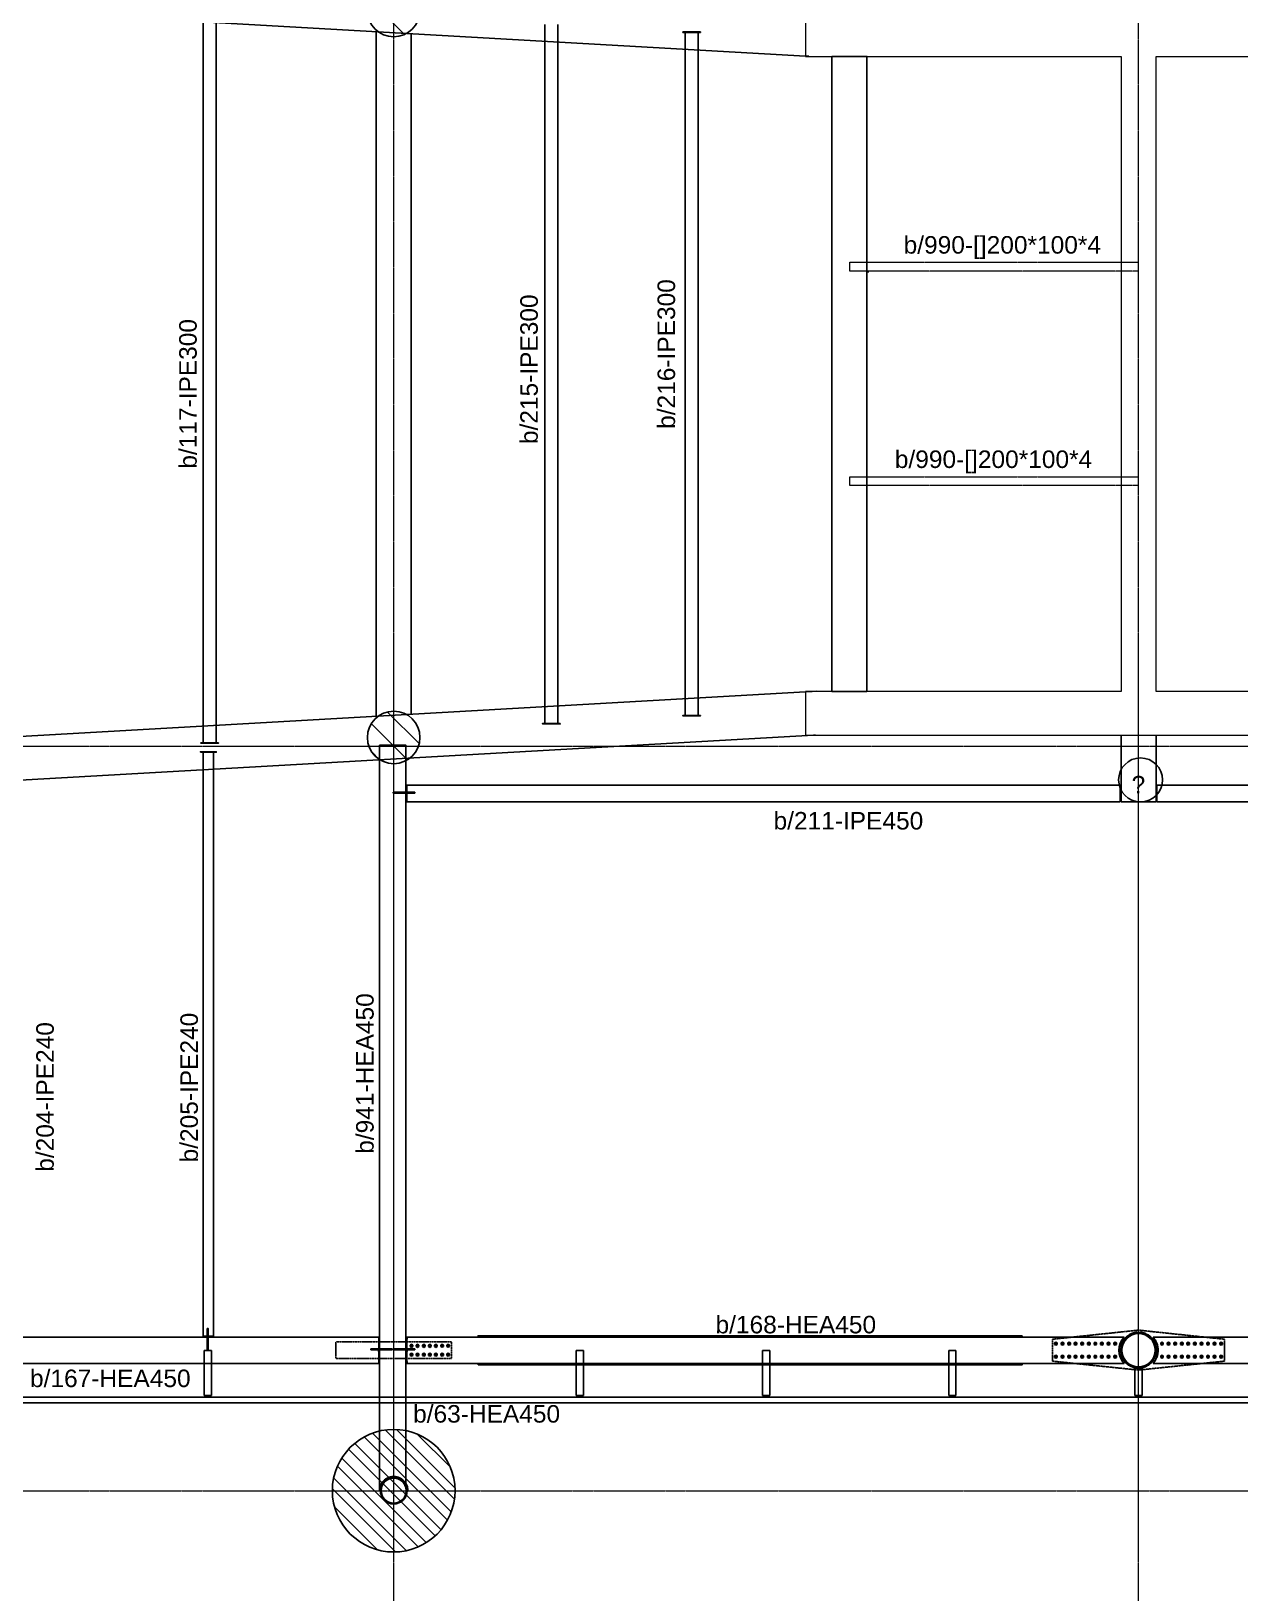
# Model space of a CAD drawing. Header units: millimetres. Extents: x -999 to 93225, y -17477 to 29086.
# Drawn here: x 34257 to 48047, y -1016 to 16813 of the extents above; entities that cross this region are included whole.
import ezdxf
from ezdxf.enums import TextEntityAlignment as Align

# ---------------------------------------------------------------- set-up
doc = ezdxf.new("R2010")
doc.units = ezdxf.units.MM
doc.header["$LTSCALE"] = 0.4
doc.linetypes.add('DXK_LINE_DOT2', pattern=[3.9198, 1.9599, -1.9599])
doc.linetypes.add('Grid Line', pattern=[3.33375, 1.905, -0.47625, 0.47625, -0.47625])
doc.layers.get('0').update_dxf_attribs({"color": 255})
for name, color, linetype, lineweight in [('0-3', 250, 'Continuous', 5), ('E_COLUMNAS', 1, 'Continuous', 18), ('E_COLUMNAS-1', 1, 'Continuous', 25), ('E_COLUMNAS-3', 1, 'Continuous', 35), ('E_EJES-1', 8, 'Grid Line', 9), ('E_TEXTO', 3, 'Continuous', 9), ('E_VIGAS-1', 254, 'Continuous', 25), ('E_VIGAS-2', 8, 'Continuous', 25), ('I-WALL-1', 2, 'Continuous', 18), ('S-COLS-HDLN-1', 52, 'Continuous', 9)]:
    doc.layers.add(name, color=color, linetype=linetype, lineweight=lineweight)
doc.layers.add('P_PLATINA', color=6, linetype='Continuous')
doc.layers.add('TITULO', color=3, linetype='Continuous')
doc.styles.add('VERDANA', font='arial.ttf')

# ---------------------------------------------------------------- blocks, each defined once
blk = doc.blocks.new('EST_SFM_VIGA-METALICA-SECCION-C - EST_SFM_VIGA-METALICA-UPN160-1509776-_10_00m_N_E_-NIVEL-3 DOC')
at = {"layer": 'E_VIGAS-1'}
for p, q in [((44.822, 0.047), (-44.831, 0.047)), ((-44.831, -0.018), (44.822, -0.018))]:
    blk.add_line(p, q, dxfattribs=at)
blk = doc.blocks.new('DCTIB_CNI_EST_MOD-1A-FAC_0001_rvt-2-_10_00m_N_E_-NIVEL-3 DOC')
at = {"layer": 'E_VIGAS-1'}
for p, q in [((-50.823, 142.261), (-50.741, 142.261)), ((-50.823, 141.749), (-50.823, 142.261)), ((-50.741, 141.749), (-50.741, 142.261)), ((-46.578, 142.261), (-46.496, 142.261)), ((-46.578, 141.749), (-46.578, 142.261)), ((-46.496, 141.749), (-46.496, 142.261)), ((-44.453, 142.261), (-44.371, 142.261)), ((-44.453, 141.749), (-44.453, 142.261)), ((-44.371, 141.749), (-44.371, 142.261)), ((-42.328, 142.261), (-42.246, 142.261)), ((-42.328, 141.749), (-42.328, 142.261)), ((-42.246, 141.749), (-42.246, 142.261)), ((-40.203, 142.062), (-40.121, 142.062)), ((-40.203, 141.749), (-40.203, 142.062)), ((-40.121, 141.749), (-40.121, 142.062)), ((-50.741, 141.749), (-50.823, 141.749)), ((-50.823, 141.748), (-50.823, 141.749)), ((-50.823, 141.749), (-50.741, 141.749)), ((-50.795, 141.748), (-50.823, 141.748)), ((-50.785, 141.743), (-50.785, 141.748)), ((-50.785, 141.729), (-50.785, 141.743)), ((-50.78, 141.748), (-50.78, 141.743)), ((-50.78, 141.743), (-50.78, 141.729)), ((-50.741, 141.748), (-50.769, 141.748)), ((-50.741, 141.749), (-50.741, 141.748)), ((-46.496, 141.749), (-46.578, 141.749)), ((-46.578, 141.748), (-46.578, 141.749)), ((-46.578, 141.749), (-46.496, 141.749)), ((-46.55, 141.748), (-46.578, 141.748)), ((-46.539, 141.743), (-46.539, 141.748)), ((-46.539, 141.729), (-46.539, 141.743)), ((-46.534, 141.748), (-46.534, 141.743)), ((-46.534, 141.743), (-46.534, 141.729)), ((-46.496, 141.748), (-46.524, 141.748)), ((-46.496, 141.749), (-46.496, 141.748)), ((-44.371, 141.749), (-44.453, 141.749)), ((-44.453, 141.748), (-44.453, 141.749)), ((-44.453, 141.749), (-44.371, 141.749)), ((-44.425, 141.748), (-44.453, 141.748)), ((-44.414, 141.743), (-44.414, 141.748)), ((-44.414, 141.729), (-44.414, 141.743)), ((-44.409, 141.748), (-44.409, 141.743)), ((-44.409, 141.743), (-44.409, 141.729)), ((-44.371, 141.748), (-44.399, 141.748)), ((-44.371, 141.749), (-44.371, 141.748)), ((-42.246, 141.749), (-42.328, 141.749)), ((-42.328, 141.748), (-42.328, 141.749)), ((-42.328, 141.749), (-42.246, 141.749)), ((-42.3, 141.748), (-42.328, 141.748)), ((-42.289, 141.743), (-42.289, 141.748)), ((-42.289, 141.729), (-42.289, 141.743)), ((-42.284, 141.748), (-42.284, 141.743)), ((-42.284, 141.743), (-42.284, 141.729)), ((-42.246, 141.748), (-42.274, 141.748)), ((-42.246, 141.749), (-42.246, 141.748)), ((-40.121, 141.749), (-40.203, 141.749)), ((-40.203, 141.748), (-40.203, 141.749)), ((-40.203, 141.749), (-40.121, 141.749)), ((-40.175, 141.748), (-40.203, 141.748)), ((-40.165, 141.743), (-40.165, 141.748)), ((-40.165, 141.729), (-40.165, 141.743)), ((-40.16, 141.748), (-40.16, 141.743)), ((-40.16, 141.743), (-40.16, 141.729)), ((-40.121, 141.748), (-40.149, 141.748)), ((-40.121, 141.749), (-40.121, 141.748))]:
    blk.add_line(p, q, dxfattribs=at)
for points, knots in [([(-50.795, 141.748), (-50.794, 141.748), (-50.793, 141.748), (-50.79, 141.748), (-50.788, 141.747), (-50.786, 141.747), (-50.785, 141.745), (-50.785, 141.744), (-50.785, 141.743)], [0, 0, 0, 0, 0.142857, 0.285714, 0.428571, 0.571429, 0.785714, 1, 1, 1, 1]), ([(-50.785, 141.743), (-50.785, 141.744), (-50.785, 141.746), (-50.787, 141.747), (-50.788, 141.747), (-50.79, 141.748), (-50.791, 141.748), (-50.792, 141.748), (-50.794, 141.748), (-50.795, 141.748)], [0, 0, 0, 0, 0.285714, 0.428571, 0.571429, 0.678571, 0.732143, 0.785714, 1, 1, 1, 1]), ([(-50.769, 141.748), (-50.77, 141.748), (-50.771, 141.748), (-50.774, 141.748), (-50.776, 141.747), (-50.778, 141.747), (-50.779, 141.745), (-50.78, 141.744), (-50.78, 141.743)], [0, 0, 0, 0, 0.142857, 0.285714, 0.428571, 0.571429, 0.785714, 1, 1, 1, 1]), ([(-50.78, 141.743), (-50.78, 141.744), (-50.779, 141.746), (-50.778, 141.747), (-50.776, 141.747), (-50.775, 141.748), (-50.774, 141.748), (-50.772, 141.748), (-50.77, 141.748), (-50.769, 141.748)], [0, 0, 0, 0, 0.285714, 0.428571, 0.571429, 0.678571, 0.732143, 0.785714, 1, 1, 1, 1]), ([(-46.55, 141.748), (-46.549, 141.748), (-46.548, 141.748), (-46.545, 141.748), (-46.543, 141.747), (-46.541, 141.747), (-46.54, 141.745), (-46.539, 141.744), (-46.539, 141.743)], [0, 0, 0, 0, 0.142857, 0.285714, 0.428571, 0.571429, 0.785714, 1, 1, 1, 1]), ([(-46.539, 141.743), (-46.539, 141.744), (-46.54, 141.746), (-46.541, 141.747), (-46.543, 141.747), (-46.544, 141.748), (-46.545, 141.748), (-46.547, 141.748), (-46.549, 141.748), (-46.55, 141.748)], [0, 0, 0, 0, 0.285714, 0.428571, 0.571429, 0.678571, 0.732143, 0.785714, 1, 1, 1, 1]), ([(-46.524, 141.748), (-46.525, 141.748), (-46.526, 141.748), (-46.529, 141.748), (-46.531, 141.747), (-46.533, 141.747), (-46.534, 141.745), (-46.534, 141.744), (-46.534, 141.743)], [0, 0, 0, 0, 0.142857, 0.285714, 0.428571, 0.571429, 0.785714, 1, 1, 1, 1]), ([(-46.534, 141.743), (-46.534, 141.744), (-46.534, 141.746), (-46.532, 141.747), (-46.531, 141.747), (-46.529, 141.748), (-46.528, 141.748), (-46.527, 141.748), (-46.525, 141.748), (-46.524, 141.748)], [0, 0, 0, 0, 0.285714, 0.428571, 0.571429, 0.678571, 0.732143, 0.785714, 1, 1, 1, 1]), ([(-44.425, 141.748), (-44.424, 141.748), (-44.423, 141.748), (-44.42, 141.748), (-44.418, 141.747), (-44.416, 141.747), (-44.415, 141.745), (-44.414, 141.744), (-44.414, 141.743)], [0, 0, 0, 0, 0.142857, 0.285714, 0.428571, 0.571429, 0.785714, 1, 1, 1, 1]), ([(-44.414, 141.743), (-44.414, 141.744), (-44.415, 141.746), (-44.416, 141.747), (-44.418, 141.747), (-44.419, 141.748), (-44.42, 141.748), (-44.422, 141.748), (-44.424, 141.748), (-44.425, 141.748)], [0, 0, 0, 0, 0.285714, 0.428571, 0.571429, 0.678571, 0.732143, 0.785714, 1, 1, 1, 1]), ([(-44.399, 141.748), (-44.4, 141.748), (-44.401, 141.748), (-44.404, 141.748), (-44.406, 141.747), (-44.408, 141.747), (-44.409, 141.745), (-44.409, 141.744), (-44.409, 141.743)], [0, 0, 0, 0, 0.142857, 0.285714, 0.428571, 0.571429, 0.785714, 1, 1, 1, 1]), ([(-44.409, 141.743), (-44.409, 141.744), (-44.409, 141.746), (-44.407, 141.747), (-44.406, 141.747), (-44.404, 141.748), (-44.403, 141.748), (-44.402, 141.748), (-44.4, 141.748), (-44.399, 141.748)], [0, 0, 0, 0, 0.285714, 0.428571, 0.571429, 0.678571, 0.732143, 0.785714, 1, 1, 1, 1]), ([(-42.3, 141.748), (-42.299, 141.748), (-42.298, 141.748), (-42.295, 141.748), (-42.293, 141.747), (-42.291, 141.747), (-42.29, 141.745), (-42.289, 141.744), (-42.289, 141.743)], [0, 0, 0, 0, 0.142857, 0.285714, 0.428571, 0.571429, 0.785714, 1, 1, 1, 1]), ([(-42.289, 141.743), (-42.289, 141.744), (-42.29, 141.746), (-42.291, 141.747), (-42.293, 141.747), (-42.294, 141.748), (-42.295, 141.748), (-42.297, 141.748), (-42.299, 141.748), (-42.3, 141.748)], [0, 0, 0, 0, 0.285714, 0.428571, 0.571429, 0.678571, 0.732143, 0.785714, 1, 1, 1, 1]), ([(-42.274, 141.748), (-42.275, 141.748), (-42.276, 141.748), (-42.279, 141.748), (-42.281, 141.747), (-42.283, 141.747), (-42.284, 141.745), (-42.284, 141.744), (-42.284, 141.743)], [0, 0, 0, 0, 0.142857, 0.285714, 0.428571, 0.571429, 0.785714, 1, 1, 1, 1]), ([(-42.284, 141.743), (-42.284, 141.744), (-42.284, 141.746), (-42.282, 141.747), (-42.281, 141.747), (-42.279, 141.748), (-42.278, 141.748), (-42.277, 141.748), (-42.275, 141.748), (-42.274, 141.748)], [0, 0, 0, 0, 0.285714, 0.428571, 0.571429, 0.678571, 0.732143, 0.785714, 1, 1, 1, 1]), ([(-40.175, 141.748), (-40.174, 141.748), (-40.173, 141.748), (-40.17, 141.748), (-40.168, 141.747), (-40.166, 141.747), (-40.165, 141.745), (-40.165, 141.744), (-40.165, 141.743)], [0, 0, 0, 0, 0.142857, 0.285714, 0.428571, 0.571429, 0.785714, 1, 1, 1, 1]), ([(-40.165, 141.743), (-40.165, 141.744), (-40.165, 141.746), (-40.167, 141.747), (-40.168, 141.747), (-40.17, 141.748), (-40.171, 141.748), (-40.172, 141.748), (-40.174, 141.748), (-40.175, 141.748)], [0, 0, 0, 0, 0.285714, 0.428571, 0.571429, 0.678571, 0.732143, 0.785714, 1, 1, 1, 1]), ([(-40.149, 141.748), (-40.15, 141.748), (-40.151, 141.748), (-40.154, 141.748), (-40.156, 141.747), (-40.158, 141.747), (-40.159, 141.745), (-40.16, 141.744), (-40.16, 141.743)], [0, 0, 0, 0, 0.142857, 0.285714, 0.428571, 0.571429, 0.785714, 1, 1, 1, 1]), ([(-40.16, 141.743), (-40.16, 141.744), (-40.159, 141.746), (-40.158, 141.747), (-40.156, 141.747), (-40.155, 141.748), (-40.154, 141.748), (-40.152, 141.748), (-40.15, 141.748), (-40.149, 141.748)], [0, 0, 0, 0, 0.285714, 0.428571, 0.571429, 0.678571, 0.732143, 0.785714, 1, 1, 1, 1])]:
    blk.add_open_spline(points, degree=3, knots=knots, dxfattribs=at)
blk.add_blockref('EST_SFM_VIGA-METALICA-SECCION-C - EST_SFM_VIGA-METALICA-UPN160-1509776-_10_00m_N_E_-NIVEL-3 DOC', (-41.042, 141.682), dxfattribs=at)
blk = doc.blocks.new('EST_SCM_COLUMNA-METALICA-SECCION-CIRCULAR - EST_SCM_COLUMNA-TUBULAR-CIRCULAR_PTEØ_16__e_12_7mm-V42-_10_00m_N_E_-NIVEL-3 DOC')
at = {"layer": 'S-COLS-HDLN-1'}
h = blk.add_hatch(dxfattribs=at)
h.set_pattern_fill('FP_10', color=256, style=0, pattern_type=2)
h.set_pattern_definition([(45, (-142.266, -40.162), (-0.15909903, 0.15909903), [])])
h.paths.add_polyline_path([(-0.203, 0), (-0.197, -0.049), (-0.18, -0.094), (-0.152, -0.135), (-0.112, -0.169), (-0.072, -0.19), (-0.023, -0.202), (0.024, -0.202), (0.072, -0.19), (0.118, -0.165), (0.155, -0.13), (0.182, -0.089), (0.198, -0.046), (0.203, 0), (0.197, 0.049), (0.18, 0.094), (0.152, 0.135), (0.112, 0.169), (0.068, 0.191), (0.023, 0.202), (-0.024, 0.202), (-0.072, 0.19), (-0.118, 0.165), (-0.152, 0.135), (-0.182, 0.089), (-0.198, 0.046)])
h.paths.add_polyline_path([(-0.19, 0), (-0.184, 0.049), (-0.165, 0.094), (-0.143, 0.126), (-0.108, 0.157), (-0.068, 0.178), (-0.023, 0.189), (0.024, 0.189), (0.072, 0.176), (0.113, 0.153), (0.143, 0.126), (0.169, 0.089), (0.185, 0.046), (0.191, 0), (0.185, -0.046), (0.169, -0.089), (0.143, -0.126), (0.108, -0.157), (0.068, -0.178), (0.023, -0.189), (-0.024, -0.189), (-0.068, -0.178), (-0.108, -0.157), (-0.143, -0.126), (-0.169, -0.089), (-0.185, -0.046)])
at = {"layer": 'E_COLUMNAS-1'}
for radius, start, end in [(0.203, 360, 180), (0.19, 0, 180), (0.203, 180, 360), (0.19, 180, 0)]:
    blk.add_arc((0, 0), radius, start, end, dxfattribs=at)
blk = doc.blocks.new('EST_SCM_COLUMNA-SECCION-CIRCULAR - EST_SCM_COLUMNA-CONCRETO-CIRCULAR_Ø_60cm-2120761-_10_00m_N_E_-NIVEL-3 DOC')
at = {"layer": 'E_COLUMNAS'}
h = blk.add_hatch(dxfattribs=at)
h.set_pattern_fill('FP_21', color=256, style=0, pattern_type=2)
h.set_pattern_definition([(135, (48.662, -157.562), (-0.15909903, -0.15909903), [])])
h.paths.add_polyline_path([(0, -0.3), (0.059, -0.294), (0.115, -0.277), (0.167, -0.249), (0.212, -0.212), (0.249, -0.167), (0.277, -0.115), (0.294, -0.059), (0.3, 0), (0.294, 0.059), (0.277, 0.115), (0.249, 0.167), (0.212, 0.212), (0.167, 0.249), (0.115, 0.277), (0.059, 0.294), (0, 0.3), (-0.059, 0.294), (-0.115, 0.277), (-0.167, 0.249), (-0.212, 0.212), (-0.249, 0.167), (-0.277, 0.115), (-0.294, 0.059), (-0.3, 0), (-0.294, -0.059), (-0.277, -0.115), (-0.249, -0.167), (-0.212, -0.212), (-0.167, -0.249), (-0.115, -0.277), (-0.059, -0.294)])
at = {"layer": 'E_COLUMNAS-1'}
for start, end in [(360, 180), (180, 360)]:
    blk.add_arc((0, 0), 0.3, start, end, dxfattribs=at)
blk = doc.blocks.new('EST_SCM_COLUMNA-SECCION-CIRCULAR - EST_SCM_COLUMNA-CONCRETO-CIRCULAR_Ø_60cm-V51-_10_00m_N_E_-NIVEL-3 DOC')
at = {"layer": 'E_COLUMNAS'}
h = blk.add_hatch(dxfattribs=at)
h.set_pattern_fill('FP_22', color=256, style=0, pattern_type=2)
h.set_pattern_definition([(135, (48.662, -149.262), (-0.15909903, -0.15909903), [])])
h.paths.add_polyline_path([(0, -0.3), (0.059, -0.294), (0.115, -0.277), (0.167, -0.249), (0.212, -0.212), (0.249, -0.167), (0.277, -0.115), (0.294, -0.059), (0.3, 0), (0.294, 0.059), (0.277, 0.115), (0.249, 0.167), (0.212, 0.212), (0.167, 0.249), (0.115, 0.277), (0.059, 0.294), (0, 0.3), (-0.059, 0.294), (-0.115, 0.277), (-0.172, 0.245), (-0.212, 0.212), (-0.249, 0.167), (-0.277, 0.115), (-0.294, 0.059), (-0.3, 0), (-0.294, -0.059), (-0.277, -0.115), (-0.249, -0.167), (-0.212, -0.212), (-0.167, -0.249), (-0.115, -0.277), (-0.059, -0.294)])
at = {"layer": 'E_COLUMNAS-1'}
for start, end in [(360, 180), (180, 360)]:
    blk.add_arc((0, 0), 0.3, start, end, dxfattribs=at)
blk = doc.blocks.new('Part-72574620-1875 - 1471')
at = {"color": 253, "linetype": 'DXK_LINE_DOT2'}
for p, q in [((54240, 7909), (55223, 8013)), ((54240, 7659), (54240, 7909)), ((55223, 8013), (56206, 7909)), ((56206, 7909), (56206, 7659)), ((55223, 7557), (54240, 7659)), ((56206, 7659), (55223, 7557))]:
    blk.add_line(p, q, dxfattribs=at)
at = {"color": 7, "linetype": 'DXK_LINE_DOT2'}
for start, end in [(80, 260), (260, 80)]:
    blk.add_arc((55223, 7785), 206, start, end, dxfattribs=at)
blk = doc.blocks.new('Bolt-72574620-1881 - 1471')
at = {"color": 253, "linetype": 'Continuous'}
for p, q in [((55476, 7868), (55491, 7876)), ((55476, 7850), (55476, 7868)), ((55491, 7842), (55476, 7850)), ((55491, 7876), (55506, 7868)), ((55506, 7850), (55491, 7842)), ((55506, 7868), (55506, 7850)), ((55551, 7868), (55566, 7876)), ((55551, 7850), (55551, 7868)), ((55566, 7842), (55551, 7850)), ((55566, 7876), (55581, 7868)), ((55581, 7850), (55566, 7842)), ((55581, 7868), (55581, 7850)), ((55626, 7868), (55641, 7876)), ((55626, 7850), (55626, 7868)), ((55641, 7842), (55626, 7850)), ((55641, 7876), (55656, 7868)), ((55656, 7850), (55641, 7842)), ((55656, 7868), (55656, 7850)), ((55701, 7868), (55716, 7876)), ((55701, 7850), (55701, 7868)), ((55716, 7842), (55701, 7850)), ((55716, 7876), (55731, 7868)), ((55731, 7850), (55716, 7842)), ((55731, 7868), (55731, 7850)), ((55776, 7868), (55791, 7876)), ((55776, 7850), (55776, 7868)), ((55791, 7842), (55776, 7850)), ((55791, 7876), (55806, 7868)), ((55806, 7850), (55791, 7842)), ((55806, 7868), (55806, 7850)), ((55851, 7868), (55866, 7876)), ((55851, 7850), (55851, 7868)), ((55866, 7842), (55851, 7850)), ((55866, 7876), (55881, 7868)), ((55881, 7850), (55866, 7842)), ((55881, 7868), (55881, 7850)), ((55926, 7868), (55941, 7876)), ((55926, 7850), (55926, 7868)), ((55941, 7842), (55926, 7850)), ((55941, 7876), (55956, 7868)), ((55956, 7850), (55941, 7842)), ((55956, 7868), (55956, 7850)), ((56001, 7868), (56016, 7876)), ((56001, 7850), (56001, 7868)), ((56016, 7842), (56001, 7850)), ((56016, 7876), (56031, 7868)), ((56031, 7850), (56016, 7842)), ((56031, 7868), (56031, 7850)), ((56076, 7868), (56091, 7876)), ((56076, 7850), (56076, 7868)), ((56091, 7842), (56076, 7850)), ((56091, 7876), (56106, 7868)), ((56106, 7850), (56091, 7842)), ((56106, 7868), (56106, 7850)), ((56151, 7868), (56166, 7876)), ((56151, 7850), (56151, 7868)), ((56166, 7842), (56151, 7850)), ((56166, 7876), (56181, 7868)), ((56181, 7850), (56166, 7842)), ((56181, 7868), (56181, 7850)), ((55476, 7718), (55491, 7726)), ((55476, 7700), (55476, 7718)), ((55491, 7692), (55476, 7700)), ((55491, 7726), (55506, 7718)), ((55506, 7700), (55491, 7692)), ((55506, 7718), (55506, 7700)), ((55551, 7718), (55566, 7726)), ((55551, 7700), (55551, 7718)), ((55566, 7692), (55551, 7700)), ((55566, 7726), (55581, 7718)), ((55581, 7700), (55566, 7692)), ((55581, 7718), (55581, 7700)), ((55626, 7718), (55641, 7726)), ((55626, 7700), (55626, 7718)), ((55641, 7692), (55626, 7700)), ((55641, 7726), (55656, 7718)), ((55656, 7700), (55641, 7692)), ((55656, 7718), (55656, 7700)), ((55701, 7718), (55716, 7726)), ((55701, 7700), (55701, 7718)), ((55716, 7692), (55701, 7700)), ((55716, 7726), (55731, 7718)), ((55731, 7700), (55716, 7692)), ((55731, 7718), (55731, 7700)), ((55776, 7718), (55791, 7726)), ((55776, 7700), (55776, 7718)), ((55791, 7692), (55776, 7700)), ((55791, 7726), (55806, 7718)), ((55806, 7700), (55791, 7692)), ((55806, 7718), (55806, 7700)), ((55851, 7718), (55866, 7726)), ((55851, 7700), (55851, 7718)), ((55866, 7692), (55851, 7700)), ((55866, 7726), (55881, 7718)), ((55881, 7700), (55866, 7692)), ((55881, 7718), (55881, 7700)), ((55926, 7718), (55941, 7726)), ((55926, 7700), (55926, 7718)), ((55941, 7692), (55926, 7700)), ((55941, 7726), (55956, 7718)), ((55956, 7700), (55941, 7692)), ((55956, 7718), (55956, 7700)), ((56001, 7718), (56016, 7726)), ((56001, 7700), (56001, 7718)), ((56016, 7692), (56001, 7700)), ((56016, 7726), (56031, 7718)), ((56031, 7700), (56016, 7692)), ((56031, 7718), (56031, 7700)), ((56076, 7718), (56091, 7726)), ((56076, 7700), (56076, 7718)), ((56091, 7692), (56076, 7700)), ((56091, 7726), (56106, 7718)), ((56106, 7700), (56091, 7692)), ((56106, 7718), (56106, 7700)), ((56151, 7718), (56166, 7726)), ((56151, 7700), (56151, 7718)), ((56166, 7692), (56151, 7700)), ((56166, 7726), (56181, 7718)), ((56181, 7700), (56166, 7692)), ((56181, 7718), (56181, 7700))]:
    blk.add_line(p, q, dxfattribs=at)
for centre, radius, start, end in [((55491, 7859), 11.5, 18, 198), ((55491, 7859), 11.5, 198, 18), ((55491, 7859), 10, 90, 270), ((55491, 7859), 10, 270, 90), ((55566, 7859), 11.5, 18, 198), ((55566, 7859), 11.5, 198, 18), ((55566, 7859), 10, 90, 270), ((55566, 7859), 10, 270, 90), ((55641, 7859), 11.5, 18, 198), ((55641, 7859), 11.5, 198, 18), ((55641, 7859), 10, 90, 270), ((55641, 7859), 10, 270, 90), ((55716, 7859), 11.5, 18, 198), ((55716, 7859), 11.5, 198, 18), ((55716, 7859), 10, 90, 270), ((55716, 7859), 10, 270, 90), ((55791, 7859), 11.5, 18, 198), ((55791, 7859), 11.5, 198, 18), ((55791, 7859), 10, 90, 270), ((55791, 7859), 10, 270, 90), ((55866, 7859), 11.5, 18, 198), ((55866, 7859), 11.5, 198, 18), ((55866, 7859), 10, 90, 270), ((55866, 7859), 10, 270, 90), ((55941, 7859), 11.5, 18, 198), ((55941, 7859), 11.5, 198, 18), ((55941, 7859), 10, 90, 270), ((55941, 7859), 10, 270, 90), ((56016, 7859), 11.5, 18, 198), ((56016, 7859), 11.5, 198, 18), ((56016, 7859), 10, 90, 270), ((56016, 7859), 10, 270, 90), ((56091, 7859), 11.5, 18, 198), ((56091, 7859), 11.5, 198, 18), ((56091, 7859), 10, 90, 270), ((56091, 7859), 10, 270, 90), ((56166, 7859), 11.5, 18, 198), ((56166, 7859), 11.5, 198, 18), ((56166, 7859), 10, 90, 270), ((56166, 7859), 10, 270, 90), ((55491, 7709), 11.5, 18, 198), ((55491, 7709), 11.5, 198, 18), ((55491, 7709), 10, 90, 270), ((55491, 7709), 10, 270, 90), ((55566, 7709), 11.5, 18, 198), ((55566, 7709), 11.5, 198, 18), ((55566, 7709), 10, 90, 270), ((55566, 7709), 10, 270, 90), ((55641, 7709), 11.5, 18, 198), ((55641, 7709), 11.5, 198, 18), ((55641, 7709), 10, 90, 270), ((55641, 7709), 10, 270, 90), ((55716, 7709), 11.5, 18, 198), ((55716, 7709), 11.5, 198, 18), ((55716, 7709), 10, 90, 270), ((55716, 7709), 10, 270, 90), ((55791, 7709), 11.5, 18, 198), ((55791, 7709), 11.5, 198, 18), ((55791, 7709), 10, 90, 270), ((55791, 7709), 10, 270, 90), ((55866, 7709), 11.5, 18, 198), ((55866, 7709), 11.5, 198, 18), ((55866, 7709), 10, 90, 270), ((55866, 7709), 10, 270, 90), ((55941, 7709), 11.5, 18, 198), ((55941, 7709), 11.5, 198, 18), ((55941, 7709), 10, 90, 270), ((55941, 7709), 10, 270, 90), ((56016, 7709), 11.5, 18, 198), ((56016, 7709), 11.5, 198, 18), ((56016, 7709), 10, 90, 270), ((56016, 7709), 10, 270, 90), ((56091, 7709), 11.5, 18, 198), ((56091, 7709), 11.5, 198, 18), ((56091, 7709), 10, 90, 270), ((56091, 7709), 10, 270, 90), ((56166, 7709), 11.5, 18, 198), ((56166, 7709), 11.5, 198, 18), ((56166, 7709), 10, 90, 270), ((56166, 7709), 10, 270, 90)]:
    blk.add_arc(centre, radius, start, end, dxfattribs=at)
blk = doc.blocks.new('Bolt-72574620-1882 - 1471')
at = {"color": 253, "linetype": 'Continuous'}
for p, q in [((54265, 7868), (54280, 7876)), ((54265, 7850), (54265, 7868)), ((54280, 7842), (54265, 7850)), ((54280, 7876), (54295, 7868)), ((54295, 7850), (54280, 7842)), ((54295, 7868), (54295, 7850)), ((54340, 7868), (54355, 7876)), ((54340, 7850), (54340, 7868)), ((54355, 7842), (54340, 7850)), ((54355, 7876), (54370, 7868)), ((54370, 7850), (54355, 7842)), ((54370, 7868), (54370, 7850)), ((54415, 7868), (54430, 7876)), ((54415, 7850), (54415, 7868)), ((54430, 7842), (54415, 7850)), ((54430, 7876), (54445, 7868)), ((54445, 7850), (54430, 7842)), ((54445, 7868), (54445, 7850)), ((54490, 7868), (54505, 7876)), ((54490, 7850), (54490, 7868)), ((54505, 7842), (54490, 7850)), ((54505, 7876), (54520, 7868)), ((54520, 7850), (54505, 7842)), ((54520, 7868), (54520, 7850)), ((54565, 7868), (54580, 7876)), ((54565, 7850), (54565, 7868)), ((54580, 7842), (54565, 7850)), ((54580, 7876), (54595, 7868)), ((54595, 7850), (54580, 7842)), ((54595, 7868), (54595, 7850)), ((54640, 7868), (54655, 7876)), ((54640, 7850), (54640, 7868)), ((54655, 7842), (54640, 7850)), ((54655, 7876), (54670, 7868)), ((54670, 7850), (54655, 7842)), ((54670, 7868), (54670, 7850)), ((54715, 7868), (54730, 7876)), ((54715, 7850), (54715, 7868)), ((54730, 7842), (54715, 7850)), ((54730, 7876), (54745, 7868)), ((54745, 7850), (54730, 7842)), ((54745, 7868), (54745, 7850)), ((54790, 7868), (54805, 7876)), ((54790, 7850), (54790, 7868)), ((54805, 7842), (54790, 7850)), ((54805, 7876), (54820, 7868)), ((54820, 7850), (54805, 7842)), ((54820, 7868), (54820, 7850)), ((54865, 7868), (54880, 7876)), ((54865, 7850), (54865, 7868)), ((54880, 7842), (54865, 7850)), ((54880, 7876), (54895, 7868)), ((54895, 7850), (54880, 7842)), ((54895, 7868), (54895, 7850)), ((54940, 7868), (54955, 7876)), ((54940, 7850), (54940, 7868)), ((54955, 7842), (54940, 7850)), ((54955, 7876), (54970, 7868)), ((54970, 7850), (54955, 7842)), ((54970, 7868), (54970, 7850)), ((54265, 7718), (54280, 7726)), ((54265, 7700), (54265, 7718)), ((54280, 7692), (54265, 7700)), ((54280, 7726), (54295, 7718)), ((54295, 7700), (54280, 7692)), ((54295, 7718), (54295, 7700)), ((54340, 7718), (54355, 7726)), ((54340, 7700), (54340, 7718)), ((54355, 7692), (54340, 7700)), ((54355, 7726), (54370, 7718)), ((54370, 7700), (54355, 7692)), ((54370, 7718), (54370, 7700)), ((54415, 7718), (54430, 7726)), ((54415, 7700), (54415, 7718)), ((54430, 7692), (54415, 7700)), ((54430, 7726), (54445, 7718)), ((54445, 7700), (54430, 7692)), ((54445, 7718), (54445, 7700)), ((54490, 7718), (54505, 7726)), ((54490, 7700), (54490, 7718)), ((54505, 7692), (54490, 7700)), ((54505, 7726), (54520, 7718)), ((54520, 7700), (54505, 7692)), ((54520, 7718), (54520, 7700)), ((54565, 7718), (54580, 7726)), ((54565, 7700), (54565, 7718)), ((54580, 7692), (54565, 7700)), ((54580, 7726), (54595, 7718)), ((54595, 7700), (54580, 7692)), ((54595, 7718), (54595, 7700)), ((54640, 7718), (54655, 7726)), ((54640, 7700), (54640, 7718)), ((54655, 7692), (54640, 7700)), ((54655, 7726), (54670, 7718)), ((54670, 7700), (54655, 7692)), ((54670, 7718), (54670, 7700)), ((54715, 7718), (54730, 7726)), ((54715, 7700), (54715, 7718)), ((54730, 7692), (54715, 7700)), ((54730, 7726), (54745, 7718)), ((54745, 7700), (54730, 7692)), ((54745, 7718), (54745, 7700)), ((54790, 7718), (54805, 7726)), ((54790, 7700), (54790, 7718)), ((54805, 7692), (54790, 7700)), ((54805, 7726), (54820, 7718)), ((54820, 7700), (54805, 7692)), ((54820, 7718), (54820, 7700)), ((54865, 7718), (54880, 7726)), ((54865, 7700), (54865, 7718)), ((54880, 7692), (54865, 7700)), ((54880, 7726), (54895, 7718)), ((54895, 7700), (54880, 7692)), ((54895, 7718), (54895, 7700)), ((54940, 7718), (54955, 7726)), ((54940, 7700), (54940, 7718)), ((54955, 7692), (54940, 7700)), ((54955, 7726), (54970, 7718)), ((54970, 7700), (54955, 7692)), ((54970, 7718), (54970, 7700))]:
    blk.add_line(p, q, dxfattribs=at)
for centre, radius, start, end in [((54280, 7859), 11.5, 18.0041, 198.0041), ((54280, 7859), 11.5, 198.0041, 18.0041), ((54280, 7859), 10, 90.0041, 270.0041), ((54280, 7859), 10, 270.0041, 90.0041), ((54355, 7859), 11.5, 18.0041, 198.0041), ((54355, 7859), 11.5, 198.0041, 18.0041), ((54355, 7859), 10, 90.0041, 270.0041), ((54355, 7859), 10, 270.0041, 90.0041), ((54430, 7859), 11.5, 18.0041, 198.0041), ((54430, 7859), 11.5, 198.0041, 18.0041), ((54430, 7859), 10, 90.0041, 270.0041), ((54430, 7859), 10, 270.0041, 90.0041), ((54505, 7859), 11.5, 18.0041, 198.0041), ((54505, 7859), 11.5, 198.0041, 18.0041), ((54505, 7859), 10, 90.0041, 270.0041), ((54505, 7859), 10, 270.0041, 90.0041), ((54580, 7859), 11.5, 18.0041, 198.0041), ((54580, 7859), 11.5, 198.0041, 18.0041), ((54580, 7859), 10, 90.0041, 270.0041), ((54580, 7859), 10, 270.0041, 90.0041), ((54655, 7859), 11.5, 18.0041, 198.0041), ((54655, 7859), 11.5, 198.0041, 18.0041), ((54655, 7859), 10, 90.0041, 270.0041), ((54655, 7859), 10, 270.0041, 90.0041), ((54730, 7859), 11.5, 18.0041, 198.0041), ((54730, 7859), 11.5, 198.0041, 18.0041), ((54730, 7859), 10, 90.0041, 270.0041), ((54730, 7859), 10, 270.0041, 90.0041), ((54805, 7859), 11.5, 18.0041, 198.0041), ((54805, 7859), 11.5, 198.0041, 18.0041), ((54805, 7859), 10, 90.0041, 270.0041), ((54805, 7859), 10, 270.0041, 90.0041), ((54880, 7859), 11.5, 18.0041, 198.0041), ((54880, 7859), 11.5, 198.0041, 18.0041), ((54880, 7859), 10, 90.0041, 270.0041), ((54880, 7859), 10, 270.0041, 90.0041), ((54955, 7859), 11.5, 18.0041, 198.0041), ((54955, 7859), 11.5, 198.0041, 18.0041), ((54955, 7859), 10, 90.0041, 270.0041), ((54955, 7859), 10, 270.0041, 90.0041), ((54280, 7709), 11.5, 18.0041, 198.0041), ((54280, 7709), 11.5, 198.0041, 18.0041), ((54280, 7709), 10, 90.0041, 270.0041), ((54280, 7709), 10, 270.0041, 90.0041), ((54355, 7709), 11.5, 18.0041, 198.0041), ((54355, 7709), 11.5, 198.0041, 18.0041), ((54355, 7709), 10, 90.0041, 270.0041), ((54355, 7709), 10, 270.0041, 90.0041), ((54430, 7709), 11.5, 18.0041, 198.0041), ((54430, 7709), 11.5, 198.0041, 18.0041), ((54430, 7709), 10, 90.0041, 270.0041), ((54430, 7709), 10, 270.0041, 90.0041), ((54505, 7709), 11.5, 18.0041, 198.0041), ((54505, 7709), 11.5, 198.0041, 18.0041), ((54505, 7709), 10, 90.0041, 270.0041), ((54505, 7709), 10, 270.0041, 90.0041), ((54580, 7709), 11.5, 18.0041, 198.0041), ((54580, 7709), 11.5, 198.0041, 18.0041), ((54580, 7709), 10, 90.0041, 270.0041), ((54580, 7709), 10, 270.0041, 90.0041), ((54655, 7709), 11.5, 18.0041, 198.0041), ((54655, 7709), 11.5, 198.0041, 18.0041), ((54655, 7709), 10, 90.0041, 270.0041), ((54655, 7709), 10, 270.0041, 90.0041), ((54730, 7709), 11.5, 18.0041, 198.0041), ((54730, 7709), 11.5, 198.0041, 18.0041), ((54730, 7709), 10, 90.0041, 270.0041), ((54730, 7709), 10, 270.0041, 90.0041), ((54805, 7709), 11.5, 18.0041, 198.0041), ((54805, 7709), 11.5, 198.0041, 18.0041), ((54805, 7709), 10, 90.0041, 270.0041), ((54805, 7709), 10, 270.0041, 90.0041), ((54880, 7709), 11.5, 18.0041, 198.0041), ((54880, 7709), 11.5, 198.0041, 18.0041), ((54880, 7709), 10, 90.0041, 270.0041), ((54880, 7709), 10, 270.0041, 90.0041), ((54955, 7709), 11.5, 18.0041, 198.0041), ((54955, 7709), 11.5, 198.0041, 18.0041), ((54955, 7709), 10, 90.0041, 270.0041), ((54955, 7709), 10, 270.0041, 90.0041)]:
    blk.add_arc(centre, radius, start, end, dxfattribs=at)
blk = doc.blocks.new('Bolt-72574620-2127 - 1471')
at = {"color": 253, "linetype": 'Continuous'}
for p, q in [((46911, 7842), (46926, 7851)), ((46926, 7851), (46941, 7842)), ((46981, 7842), (46996, 7851)), ((46996, 7851), (47011, 7842)), ((47051, 7842), (47066, 7851)), ((47066, 7851), (47081, 7842)), ((47121, 7842), (47136, 7851)), ((47136, 7851), (47151, 7842)), ((47191, 7842), (47206, 7851)), ((47206, 7851), (47221, 7842)), ((47261, 7842), (47276, 7851)), ((47276, 7851), (47291, 7843)), ((47331, 7843), (47346, 7851)), ((47346, 7851), (47361, 7843)), ((46911, 7825), (46911, 7842)), ((46926, 7816), (46911, 7825)), ((46911, 7742), (46926, 7751)), ((46911, 7725), (46911, 7742)), ((46926, 7716), (46911, 7725)), ((46941, 7825), (46926, 7816)), ((46926, 7751), (46941, 7742)), ((46941, 7725), (46926, 7716)), ((46941, 7842), (46941, 7825)), ((46941, 7742), (46941, 7725)), ((46981, 7825), (46981, 7842)), ((46996, 7816), (46981, 7825)), ((46981, 7742), (46996, 7751)), ((46981, 7725), (46981, 7742)), ((46996, 7716), (46981, 7725)), ((47011, 7825), (46996, 7816)), ((46996, 7751), (47011, 7742)), ((47011, 7725), (46996, 7716)), ((47011, 7842), (47011, 7825)), ((47011, 7742), (47011, 7725)), ((47051, 7825), (47051, 7842)), ((47066, 7816), (47051, 7825)), ((47051, 7742), (47066, 7751)), ((47051, 7725), (47051, 7742)), ((47066, 7716), (47051, 7725)), ((47081, 7825), (47066, 7816)), ((47066, 7751), (47081, 7742)), ((47081, 7725), (47066, 7716)), ((47081, 7842), (47081, 7825)), ((47081, 7742), (47081, 7725)), ((47121, 7825), (47121, 7842)), ((47136, 7816), (47121, 7825)), ((47121, 7742), (47136, 7751)), ((47121, 7725), (47121, 7742)), ((47136, 7716), (47121, 7725)), ((47151, 7825), (47136, 7816)), ((47136, 7751), (47151, 7742)), ((47151, 7725), (47136, 7716)), ((47151, 7842), (47151, 7825)), ((47151, 7742), (47151, 7725)), ((47191, 7825), (47191, 7842)), ((47206, 7816), (47191, 7825)), ((47191, 7742), (47206, 7751)), ((47191, 7725), (47191, 7742)), ((47206, 7716), (47191, 7725)), ((47221, 7825), (47206, 7816)), ((47206, 7751), (47221, 7742)), ((47221, 7725), (47206, 7716)), ((47221, 7842), (47221, 7825)), ((47221, 7742), (47221, 7725)), ((47261, 7825), (47261, 7842)), ((47276, 7817), (47261, 7825)), ((47261, 7742), (47276, 7751)), ((47261, 7725), (47261, 7742)), ((47276, 7717), (47261, 7725)), ((47291, 7825), (47276, 7817)), ((47276, 7751), (47291, 7743)), ((47291, 7725), (47276, 7717)), ((47291, 7843), (47291, 7825)), ((47291, 7743), (47291, 7725)), ((47331, 7825), (47331, 7843)), ((47346, 7817), (47331, 7825)), ((47331, 7743), (47346, 7751)), ((47331, 7725), (47331, 7743)), ((47346, 7717), (47331, 7725)), ((47361, 7825), (47346, 7817)), ((47346, 7751), (47361, 7743)), ((47361, 7725), (47346, 7717)), ((47361, 7843), (47361, 7825)), ((47361, 7743), (47361, 7725))]:
    blk.add_line(p, q, dxfattribs=at)
for centre, radius, start, end in [((46926, 7833), 11.5, 18.073, 198.073), ((46996, 7833), 11.5, 18.073, 198.073), ((47066, 7834), 11.5, 18.073, 198.073), ((47136, 7834), 11.5, 18.073, 198.073), ((47206, 7834), 11.5, 18.073, 198.073), ((47276, 7834), 11.5, 18.073, 198.073), ((47346, 7834), 11.5, 18.073, 198.073), ((46926, 7833), 11.5, 198.073, 18.073), ((46926, 7733), 11.5, 18.073, 198.073), ((46926, 7733), 11.5, 198.073, 18.073), ((46926, 7833), 10, 90.073, 270.073), ((46926, 7733), 10, 90.073, 270.073), ((46926, 7833), 10, 270.073, 90.073), ((46926, 7733), 10, 270.073, 90.073), ((46996, 7833), 11.5, 198.073, 18.073), ((46996, 7733), 11.5, 18.073, 198.073), ((46996, 7733), 11.5, 198.073, 18.073), ((46996, 7833), 10, 90.073, 270.073), ((46996, 7733), 10, 90.073, 270.073), ((46996, 7833), 10, 270.073, 90.073), ((46996, 7733), 10, 270.073, 90.073), ((47066, 7834), 11.5, 198.073, 18.073), ((47066, 7734), 11.5, 18.073, 198.073), ((47066, 7734), 11.5, 198.073, 18.073), ((47066, 7834), 10, 90.073, 270.073), ((47066, 7734), 10, 90.073, 270.073), ((47066, 7834), 10, 270.073, 90.073), ((47066, 7734), 10, 270.073, 90.073), ((47136, 7834), 11.5, 198.073, 18.073), ((47136, 7734), 11.5, 18.073, 198.073), ((47136, 7734), 11.5, 198.073, 18.073), ((47136, 7834), 10, 90.073, 270.073), ((47136, 7734), 10, 90.073, 270.073), ((47136, 7834), 10, 270.073, 90.073), ((47136, 7734), 10, 270.073, 90.073), ((47206, 7834), 11.5, 198.073, 18.073), ((47206, 7734), 11.5, 18.073, 198.073), ((47206, 7734), 11.5, 198.073, 18.073), ((47206, 7834), 10, 90.073, 270.073), ((47206, 7734), 10, 90.073, 270.073), ((47206, 7834), 10, 270.073, 90.073), ((47206, 7734), 10, 270.073, 90.073), ((47276, 7834), 11.5, 198.073, 18.073), ((47276, 7734), 11.5, 18.073, 198.073), ((47276, 7734), 11.5, 198.073, 18.073), ((47276, 7834), 10, 90.073, 270.073), ((47276, 7734), 10, 90.073, 270.073), ((47276, 7834), 10, 270.073, 90.073), ((47276, 7734), 10, 270.073, 90.073), ((47346, 7834), 11.5, 198.073, 18.073), ((47346, 7734), 11.5, 18.073, 198.073), ((47346, 7734), 11.5, 198.073, 18.073), ((47346, 7834), 10, 90.073, 270.073), ((47346, 7734), 10, 90.073, 270.073), ((47346, 7834), 10, 270.073, 90.073), ((47346, 7734), 10, 270.073, 90.073)]:
    blk.add_arc(centre, radius, start, end, dxfattribs=at)
blk = doc.blocks.new('Part-72574620-2208 - 1471')
at = {"color": 253, "linetype": 'DXK_LINE_DOT2'}
for p, q in [((46063, 7688), (46064, 7879)), ((46064, 7879), (47383, 7880)), ((47383, 7880), (47383, 7688)), ((47383, 7688), (46063, 7688))]:
    blk.add_line(p, q, dxfattribs=at)

msp = doc.modelspace()

# ---------------------------------------------------------------- hatches: boundary and pattern name
at = {"layer": 'E_COLUMNAS'}
h = msp.add_hatch(dxfattribs=at)
h.set_pattern_fill('FP_1', color=256, scale=1000, style=0, pattern_type=2)
h.set_pattern_definition([(135, (104054.57, -140512.8), (-159.09903, -159.09903), [])])
h.paths.add_polyline_path([(38392.5, -550.4), (38483.8, -544.4), (38573.6, -526.5), (38660.4, -497.1), (38742.5, -456.6), (38818.6, -405.7), (38887.5, -345.4), (38947.8, -276.5), (38998.7, -200.4), (39039.2, -118.3), (39068.6, -31.6), (39086.5, 58.2), (39092.5, 149.6), (39086.5, 241), (39068.6, 330.8), (39039.2, 417.5), (38998.7, 499.6), (38947.8, 575.7), (38887.5, 644.6), (38818.6, 705), (38736.1, 759), (38660.4, 796.3), (38573.6, 825.8), (38483.8, 843.6), (38392.5, 849.6), (38301.1, 843.6), (38211.3, 825.8), (38124.6, 796.3), (38042.5, 755.8), (37966.3, 705), (37897.5, 644.6), (37837.1, 575.7), (37786.3, 499.6), (37745.8, 417.5), (37716.3, 330.8), (37698.5, 241), (37692.5, 149.6), (37698.5, 58.2), (37716.3, -31.6), (37745.8, -118.3), (37786.3, -200.4), (37837.1, -276.5), (37897.5, -345.4), (37966.3, -405.7), (38042.5, -456.6), (38124.6, -497.1), (38211.3, -526.5), (38301.1, -544.4)])
h = msp.add_hatch(dxfattribs=at)
h.set_pattern_fill('FP_1', color=256, scale=1000, style=0, pattern_type=2)
h.set_pattern_definition([(135, (87054.57, -140512.8), (-159.09903, -159.09903), [])])
h.paths.add_polyline_path([(38392.5, -550.4), (38483.8, -544.4), (38573.6, -526.5), (38660.4, -497.1), (38742.5, -456.6), (38818.6, -405.7), (38887.5, -345.4), (38947.8, -276.5), (38998.7, -200.4), (39039.2, -118.3), (39068.6, -31.6), (39086.5, 58.2), (39092.5, 149.6), (39086.5, 241), (39068.6, 330.8), (39039.2, 417.5), (38998.7, 499.6), (38947.8, 575.7), (38887.5, 644.6), (38818.6, 705), (38742.5, 755.8), (38660.4, 796.3), (38573.6, 825.8), (38483.8, 843.6), (38388, 849.3), (38295.4, 842.5), (38211.3, 825.8), (38124.6, 796.3), (38042.5, 755.8), (37966.3, 705), (37897.5, 644.6), (37837.1, 575.7), (37786.3, 499.6), (37745.8, 417.5), (37716.3, 330.8), (37698.5, 241), (37692.5, 149.6), (37698.5, 58.2), (37716.3, -31.6), (37745.8, -118.3), (37786.3, -200.4), (37837.1, -276.5), (37897.5, -345.4), (37966.3, -405.7), (38042.5, -456.6), (38124.6, -497.1), (38211.3, -526.5), (38301.1, -544.4)])

# ---------------------------------------------------------------- linework, layer by layer
at = {"color": 2, "linetype": 'Continuous'}
for points in [[(38242.9, 119.9, 1), (38542, 179.4, 1)], [(38252.7, 177.4, 1), (38532.2, 121.8, 1)]]:
    msp.add_lwpolyline(points, format="xyb", close=True, dxfattribs=at)
at = {"layer": 'E_COLUMNAS-1'}
msp.add_circle((38392.5, 149.6), 700, dxfattribs=at)
for start, end in [(0, 180), (180, 0)]:
    msp.add_arc((38392.5, 149.6), 700, start, end, dxfattribs=at)
at = {"layer": 'E_EJES-1'}
for p, q in [((38392.5, -2529.9), (38392.5, 28185.7)), ((46892.5, -2529.9), (46892.5, 28185.7)), ((-99.3, 8649.6), (92325, 8649.6)), ((-99.3, 149.6), (92325, 149.6))]:
    msp.add_line(p, q, dxfattribs=at)
for points in [[(46886.5, 14174.8), (46886.5, 14074.8), (46692.7, 14074.8), (43598.7, 14074.8), (43598.7, 14174.8), (46692.7, 14174.8)], [(43598.7, 11724.8), (46692.7, 11724.8), (46886.5, 11724.8), (46886.5, 11624.8), (46692.7, 11624.8), (43598.7, 11624.8)]]:
    msp.add_lwpolyline(points, close=True, dxfattribs=at)
at = {"layer": 'E_VIGAS-1', "color": 30, "true_color": 0xf26722}
for p, q in [((38192.5, 8992.8), (38192.5, 16808.2)), ((38592.5, 16785.5), (38592.5, 9015.5)), ((46692.7, 8019.8), (46692.7, 8774.8)), ((47092.7, 8774.8), (47092.7, 8019.8)), ((46692.7, 8019.8), (46692.7, 8014.8)), ((47092.7, 8014.8), (46692.7, 8014.8)), ((47092.7, 8014.8), (47092.7, 8019.8))]:
    msp.add_line(p, q, dxfattribs=at)
msp.add_lwpolyline([(43792.7, 9274.8), (43392.7, 9274.8), (43392.7, 16524.8), (43792.7, 16524.8), (43792.7, 9274.8)], dxfattribs=at)
at = {"layer": 'E_VIGAS-2', "color": 30, "true_color": 0xf26722}
for p, q in [((43092.7, 16530), (29885.4, 17279.7)), ((29892.7, 8521.7), (43092.7, 9270.5)), ((43181.8, 8774.8), (29892.7, 8021.7))]:
    msp.add_line(p, q, dxfattribs=at)
at = {"layer": 'E_VIGAS-2'}
for p, q in [((36217.5, 17111.8), (36217.5, 8689.5)), ((36367.5, 17111.8), (36367.5, 8689.5)), ((40117.5, 16890.4), (40117.5, 8910.5)), ((40267.5, 16890.4), (40267.5, 8910.5)), ((41717.7, 16799.5), (41867.7, 16799.5)), ((41717.7, 16799.5), (41717.7, 9001.1)), ((41867.7, 16799.5), (41867.7, 9001.1)), ((43131.3, 16527.8), (43092.7, 16530)), ((43131.3, 16524.8), (43131.3, 16527.8)), ((43392.7, 9274.8), (43392.7, 16524.8)), ((43792.7, 14174.8), (43792.7, 14074.8)), ((43805.4, 14058.1), (43805.4, 14066.1)), ((43792.7, 11724.8), (43792.7, 11624.8)), ((43092.7, 9270.5), (43166.8, 9274.7)), ((43168.5, 9274.8), (43217.2, 9277.6)), ((43217.2, 9277.6), (43217.3, 9274.8)), ((41867.7, 9001.1), (41717.7, 9001.1)), ((40267.5, 8910.5), (40117.5, 8910.5)), ((43206.7, 8776.2), (43182.7, 8774.8)), ((43206.7, 8774.8), (43206.7, 8776.2)), ((36367.5, 8689.5), (36217.5, 8689.5)), ((36217.5, 8580.1), (36337.5, 8580.1)), ((36217.5, 8580.1), (36217.5, 1913)), ((36337.5, 8580.1), (36337.5, 1913)), ((38232.2, 8649.6), (38232.2, 1549.7)), ((38232.2, 8649.6), (38532.2, 8649.6)), ((38532.2, 8649.6), (38532.2, 3481.8)), ((38542.2, 8204.8), (38542.2, 8014.8)), ((46682.7, 8204.8), (38542.2, 8204.8)), ((46682.7, 8204.8), (46682.7, 8014.8)), ((47102.7, 8014.8), (47102.7, 8204.8)), ((55182.4, 8204.8), (47102.7, 8204.8)), ((46682.7, 8014.8), (38542.2, 8014.8)), ((55182.4, 8014.8), (47102.7, 8014.8)), ((38532.2, 3481.8), (38532.2, 231.2)), ((38222.2, 1903), (32976.5, 1903)), ((36337.5, 1913), (36217.5, 1913)), ((38222.2, 1603), (38222.2, 1903)), ((38542.2, 1903), (38552.2, 1903)), ((38542.2, 1903), (38542.2, 1603)), ((38552.2, 1888), (38542.2, 1888)), ((38552.2, 1903), (46727.2, 1903)), ((47057.8, 1903), (55267.5, 1903)), ((38212.2, 1758.7), (38219.5, 1758.7)), ((38219.5, 1747.2), (38212.2, 1747.2)), ((38219.5, 1758.7), (38219.5, 1747.2)), ((38232.2, 1758.7), (38232.2, 172.1)), ((38542.2, 1758.7), (38552.2, 1758.7)), ((38552.2, 1747.2), (38542.2, 1747.2)), ((38542.2, 1618), (38552.2, 1618)), ((38222.2, 1603), (30108.4, 1603)), ((38552.2, 1603), (38542.2, 1603)), ((46727.2, 1603), (38552.2, 1603)), ((55267.5, 1603), (47057.8, 1603))]:
    msp.add_line(p, q, dxfattribs=at)
for points in [[(41892.7, 16805.5), (41692.7, 16805.5), (41692.7, 16799.5), (41892.7, 16799.5)], [(41892.7, 9001.1), (41692.7, 9001.1), (41692.7, 8995.1), (41892.7, 8995.1)], [(40292.5, 8910.5), (40092.5, 8910.5), (40092.5, 8904.5), (40292.5, 8904.5)], [(36187.5, 8580.1), (36367.5, 8580.1), (36367.5, 8586.1), (36187.5, 8586.1)], [(36392.5, 8689.5), (36192.5, 8689.5), (36192.5, 8683.5), (36392.5, 8683.5)], [(38232.2, 8649.6), (38532.2, 8649.6), (38532.2, 8659.6), (38232.2, 8659.6)], [(45564.7, 1603), (39356.8, 1603), (39356.8, 1587), (45564.7, 1587)], [(38251.5, 206.7), (38258, 220.1), (38259, 222), (38266.3, 234.8), (38269.1, 238.8), (38278.2, 249.8), (38280.3, 252.1), (38291.1, 262.9), (38293.2, 264.8), (38304.2, 273.8), (38308.6, 276.8), (38321.3, 283.9), (38323.2, 284.9), (38336.8, 291.3), (38340.8, 292.8), (38354.5, 297), (38358.1, 297.8), (38373.2, 300.4), (38375.3, 300.7), (38389.5, 302.1), (38395.4, 302.1), (38409.6, 300.7), (38411.8, 300.4), (38426.9, 297.8), (38430.5, 297), (38444.1, 292.8), (38448.2, 291.3), (38461.7, 284.9), (38463.7, 283.9), (38476.4, 276.8), (38480.7, 273.8), (38491.7, 264.8), (38493.8, 262.9), (38504.7, 252.1), (38506.8, 249.8), (38515.8, 238.8), (38518.6, 234.8), (38526, 222), (38527, 220.1), (38533.5, 206.7), (38535.2, 202.4), (38539.3, 188.7), (38540.1, 185.4), (38542.9, 170.4), (38543.2, 167.9), (38544.9, 150.9), (38554.8, 151.9), (38553.2, 168.9), (38552.7, 172.2), (38549.9, 187.2), (38548.9, 191.6), (38544.7, 205.3), (38542.5, 211.1), (38536, 224.4), (38534.7, 227), (38527.3, 239.7), (38523.6, 245.2), (38514.5, 256.2), (38511.7, 259.2), (38500.8, 270), (38498.1, 272.5), (38487.1, 281.5), (38481.3, 285.5), (38468.6, 292.6), (38466, 293.9), (38452.4, 300.3), (38447, 302.4), (38433.4, 306.5), (38428.6, 307.7), (38413.5, 310.3), (38410.6, 310.7), (38396.4, 312.1), (38388.6, 312.1), (38374.4, 310.7), (38371.5, 310.3), (38356.4, 307.7), (38351.6, 306.5), (38337.9, 302.4), (38332.5, 300.3), (38319, 293.9), (38316.4, 292.6), (38303.7, 285.5), (38297.9, 281.5), (38286.9, 272.5), (38284.1, 270), (38273.2, 259.2), (38270.4, 256.2), (38261.4, 245.2), (38257.6, 239.7), (38250.3, 227), (38249, 224.4), (38242.5, 211.1), (38240.2, 205.3), (38236.1, 191.6), (38235, 187.2), (38232.3, 172.2), (38231.8, 168.9), (38230.1, 151.9), (38240.1, 150.9), (38241.7, 167.9), (38242.1, 170.4), (38244.9, 185.4), (38245.7, 188.7), (38249.8, 202.4)]]:
    msp.add_lwpolyline(points, close=True, dxfattribs=at)
msp.add_lwpolyline([(45564.7, 1919), (45564.7, 1903), (39355.8, 1903), (39355.8, 1919), (45564.7, 1919), (45564.7, 1919)], dxfattribs=at)
for start, end in [(137.77506, 222.22494), (170.51401, 176.11578), (158.51715, 164.12348), (146.52077, 152.13106), (317.77506, 42.22494), (27.86894, 33.47923), (15.87652, 21.48285), (3.88422, 9.48599), (183.88422, 189.48599), (195.87652, 201.48285), (207.86894, 213.47923), (326.52077, 332.13106), (338.51715, 344.12348), (350.51401, 356.11578)]:
    msp.add_arc((46892.5, 1753), 223.2, start, end, dxfattribs=at)
at = {"layer": 'I-WALL-1', "color": 40, "true_color": 0xf8d731}
msp.add_lwpolyline([(47092.7, 9274.8), (47092.7, 16524.8), (50692.7, 16524.8), (50692.7, 17024.8), (43092.7, 17024.8), (43092.7, 16524.8), (46692.7, 16524.8), (46692.7, 9274.8), (43092.7, 9274.8), (43092.7, 8774.8), (50692.7, 8774.8), (50692.7, 9274.8)], close=True, dxfattribs=at)
at = {"layer": 'P_PLATINA'}
for points in [[(38632, 8124.5), (38632, 8114.5), (38388, 8114.5), (38388, 8124.5)], [(36264.4, 2002.7), (36274.4, 2002.7), (36274.4, 1758.7), (36264.4, 1758.7)], [(38132.5, 1768.7), (38132.5, 1758.7), (38376.5, 1758.7), (38376.5, 1768.7)], [(38388, 1768.7), (38388, 1758.7), (38632, 1758.7), (38632, 1768.7)]]:
    msp.add_lwpolyline(points, close=True, dxfattribs=at)
at = {"layer": 'TITULO'}
msp.add_circle((46915, 8265.2), 250.5, dxfattribs=at)

# ---------------------------------------------------------------- block references
for name in ['Part-72574620-1875 - 1471', 'Part-72574620-2208 - 1471', 'Bolt-72574620-2127 - 1471', 'Bolt-72574620-1882 - 1471', 'Bolt-72574620-1881 - 1471']:
    msp.add_blockref(name, (-8330.9, -6030.4))
at = {"layer": '0-3', "lineweight": 0, "xscale": 1000.000000003685, "yscale": 1000.000000003685, "zscale": 1000.000000003685}
msp.add_blockref('DCTIB_CNI_EST_MOD-1A-FAC_0001_rvt-2-_10_00m_N_E_-NIVEL-3 DOC', (87054.6, -140512.8), dxfattribs=at)
at = {"layer": 'E_COLUMNAS-3', "xscale": 1000.000000003685, "yscale": 1000.000000003685, "zscale": 1000.000000003685}
for name, p in [('EST_SCM_COLUMNA-SECCION-CIRCULAR - EST_SCM_COLUMNA-CONCRETO-CIRCULAR_Ø_60cm-2120761-_10_00m_N_E_-NIVEL-3 DOC', (38392.6, 17049.6)), ('EST_SCM_COLUMNA-SECCION-CIRCULAR - EST_SCM_COLUMNA-CONCRETO-CIRCULAR_Ø_60cm-V51-_10_00m_N_E_-NIVEL-3 DOC', (38392.7, 8749.6))]:
    msp.add_blockref(name, p, dxfattribs=at)
at = {"layer": 'E_COLUMNAS-3', "rotation": 89.9999999999999}
for xscale, yscale, zscale in [(1000.000000003685, 1000.000000003685, 1000.000000003685), (999.9999999999967, 999.9999999999967, 999.9999999999967)]:
    msp.add_blockref('EST_SCM_COLUMNA-METALICA-SECCION-CIRCULAR - EST_SCM_COLUMNA-TUBULAR-CIRCULAR_PTEØ_16__e_12_7mm-V42-_10_00m_N_E_-NIVEL-3 DOC', (46892.5, 1753), dxfattribs=dict(at, xscale=xscale, yscale=yscale, zscale=zscale))

# ---------------------------------------------------------------- texts
at = {"layer": 'E_TEXTO', "style": 'VERDANA'}
for s, p in [('b/990-[]200*100*4', (45338, 14273.7)), ('b/990-[]200*100*4', (45237.5, 11826.1)), ('b/211-IPE450', (43581.5, 7698.6)), ('b/168-HEA450', (42981.4, 1945.8)), ('b/167-HEA450', (35158.9, 1332.2)), ('b/63-HEA450', (39452.9, 926.8))]:
    msp.add_text(s, height=200, dxfattribs=at).set_placement(p, align=Align.CENTER)
for s, p in [('b/216-IPE300', (41603.5, 13127.5)), ('b/215-IPE300', (40037.1, 12953.4)), ('b/117-IPE300', (36144.8, 12672.8)), ('b/941-HEA450', (38163.8, 4912.6)), ('b/205-IPE240', (36158.1, 4752)), ('b/204-IPE240', (34513.7, 4645.2))]:
    msp.add_text(s, height=200, rotation=90, dxfattribs=at).set_placement(p, align=Align.CENTER)
msp.add_text('?', height=200, dxfattribs=at).set_placement((46813.3, 8110.1))

doc.saveas('drawing.dxf')
